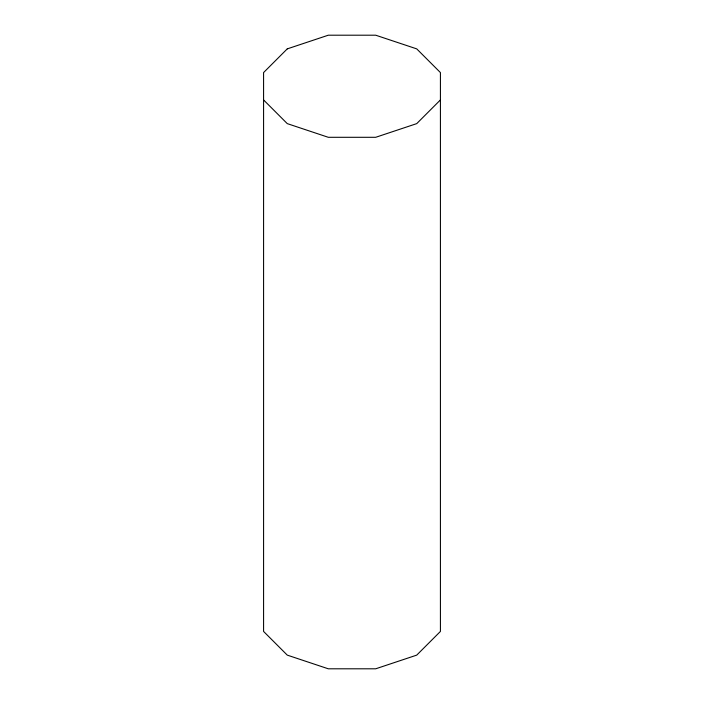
<?xml version="1.0" encoding="UTF-8"?>
<svg xmlns="http://www.w3.org/2000/svg" width="704" height="704" viewBox="0 0 704 704"><rect width="100%" height="100%" fill="white"/><g stroke="black" fill="none" stroke-linecap="round" stroke-linejoin="round"><path stroke-width="1.06" d="M440.422 99.924L416.733 123.622L375.69 137.298L328.31 137.298L287.267 123.622L263.578 99.924M287.267 48.875L263.578 72.574L263.578 631.426L287.267 655.125L328.31 668.8L375.69 668.8L416.733 655.125L440.422 631.426L440.422 72.574L416.733 48.875L375.69 35.2L328.31 35.2L287.267 48.875"/></g></svg>
